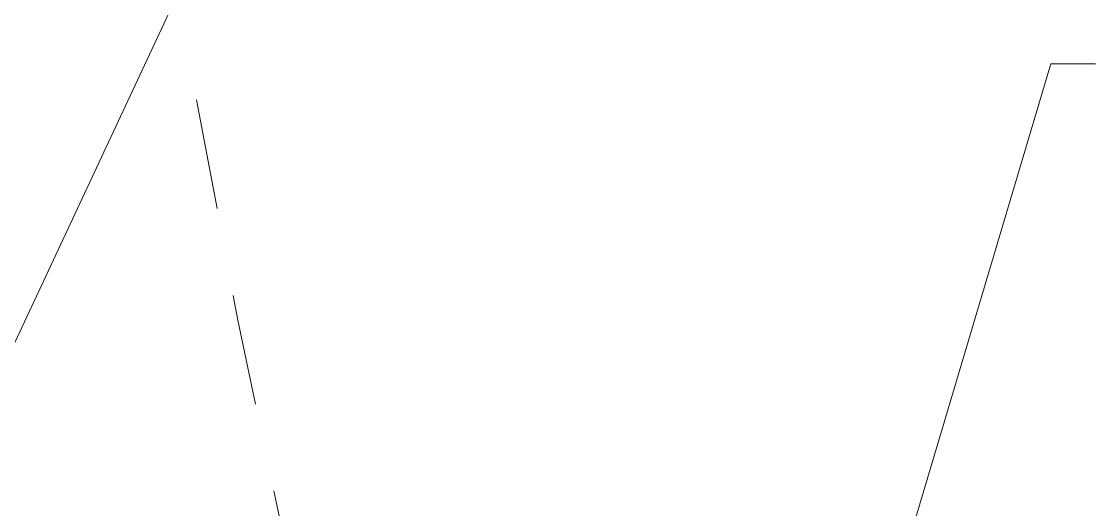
# Model space of a CAD drawing. Header units: millimetres. Extents: x 110427 to 125914, y 76277 to 76441.
# Drawn here: x 114084.79 to 114092.03, y 76383.8 to 76387.11 of the extents above; entities that cross this region are included whole.
import ezdxf

# ---------------------------------------------------------------- set-up
doc = ezdxf.new("R2010")
doc.units = ezdxf.units.MM
doc.linetypes.add('CENTER', pattern=[50.8, 31.75, -6.35, 6.35, -6.35])
doc.linetypes.add('JIS_02_0.7', pattern=[1.35, 0.75, -0.6])
for name, color, linetype, lineweight in [('0.15', 6, 'Continuous', 15), ('08_CIVIL VISTAS FINO', 251, 'Continuous', 5), ('09_CIVIL PROYECCIONES', 230, 'JIS_02_0.7', 5), ('10_CIVIL EJES', 230, 'CENTER', 15)]:
    doc.layers.add(name, color=color, linetype=linetype, lineweight=lineweight)

msp = doc.modelspace()

# ---------------------------------------------------------------- linework, layer by layer
at = {"layer": '0.15'}
msp.add_line((114091.7652, 76386.8183), (114087.207, 76371.4965), dxfattribs=at)
at = {"layer": '08_CIVIL VISTAS FINO'}
for p, q in [((114086.0032, 76387.6183), (114083.6996, 76382.6932)), ((114091.7652, 76386.8183), (114092.0686, 76386.8183))]:
    msp.add_line(p, q, dxfattribs=at)
at = {"layer": '09_CIVIL PROYECCIONES'}
msp.add_arc((114153.9769, 76398.56), 69.0462, 183.273591, 204.549212, dxfattribs=at)
at = {"layer": '10_CIVIL EJES'}
msp.add_arc((114153.9769, 76398.56), 72.0462, 179.63555, 208.096149, dxfattribs=at)

doc.saveas('drawing.dxf')
